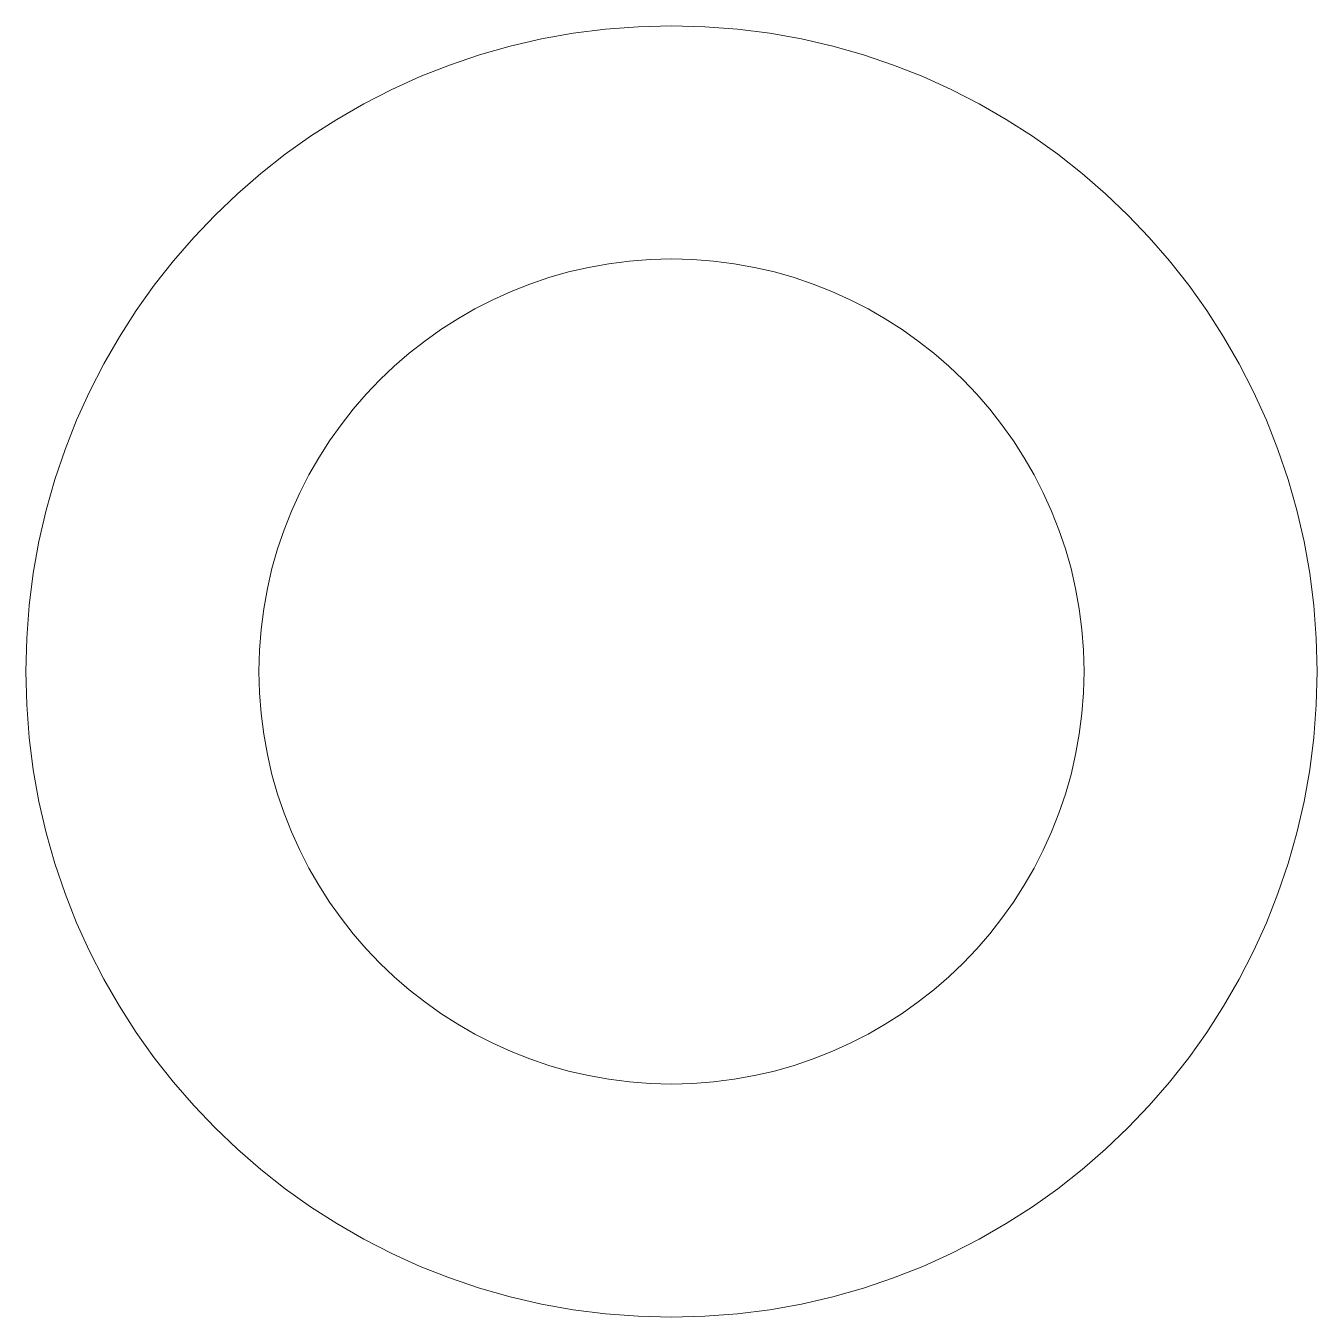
# Model space of a CAD drawing. Header units: centimetres. Extents: x -232 to 19, y -54 to 117.
# Drawn here: x -173.9 to -165.5, y 48.18 to 56.58 of the extents above; entities that cross this region are included whole.
import ezdxf

# ---------------------------------------------------------------- set-up
doc = ezdxf.new("R2010")
doc.units = ezdxf.units.CM
doc.header["$MEASUREMENT"] = 0
doc.layers.add('layer 1', color=7, linetype='Continuous')

msp = doc.modelspace()

# ---------------------------------------------------------------- linework, layer by layer
at = {"layer": 'layer 1', "color": 250, "lineweight": 9}
for points in [[(-165.4981, 52.38126), (-165.4981, 52.38126), (-165.50357, 52.5972), (-165.50357, 52.5972), (-165.50357, 52.5972), (-165.50357, 52.5972), (-165.51981, 52.81033), (-165.51981, 52.81033), (-165.51981, 52.81033), (-165.51981, 52.81033), (-165.54655, 53.02039), (-165.54655, 53.02039), (-165.54655, 53.02039), (-165.54655, 53.02039), (-165.58352, 53.2271), (-165.58352, 53.2271), (-165.58352, 53.2271), (-165.58352, 53.2271), (-165.63046, 53.4302), (-165.63046, 53.4302), (-165.63046, 53.4302), (-165.63046, 53.4302), (-165.6871, 53.62943), (-165.6871, 53.62943), (-165.6871, 53.62943), (-165.6871, 53.62943), (-165.75319, 53.82451), (-165.75319, 53.82451), (-165.75319, 53.82451), (-165.75319, 53.82451), (-165.82845, 54.0152), (-165.82845, 54.0152), (-165.82845, 54.0152), (-165.82845, 54.0152), (-165.91262, 54.20121), (-165.91262, 54.20121), (-165.91262, 54.20121), (-165.91262, 54.20121), (-166.00544, 54.38229), (-166.00544, 54.38229), (-166.00544, 54.38229), (-166.00544, 54.38229), (-166.10664, 54.55817), (-166.10664, 54.55817), (-166.10664, 54.55817), (-166.10664, 54.55817), (-166.21594, 54.72859), (-166.21594, 54.72859), (-166.21594, 54.72859), (-166.21594, 54.72859), (-166.33311, 54.89328), (-166.33311, 54.89328), (-166.33311, 54.89328), (-166.33311, 54.89328), (-166.45785, 55.05197), (-166.45785, 55.05197), (-166.45785, 55.05197), (-166.45785, 55.05197), (-166.58992, 55.20441), (-166.58992, 55.20441), (-166.58992, 55.20441), (-166.58992, 55.20441), (-166.72904, 55.35031), (-166.72904, 55.35031), (-166.72904, 55.35031), (-166.72904, 55.35031), (-166.87495, 55.48943), (-166.87495, 55.48943), (-166.87495, 55.48943), (-166.87495, 55.48943), (-167.02738, 55.6215), (-167.02738, 55.6215), (-167.02738, 55.6215), (-167.02738, 55.6215), (-167.18607, 55.74624), (-167.18607, 55.74624), (-167.18607, 55.74624), (-167.18607, 55.74624), (-167.35076, 55.8634), (-167.35076, 55.8634), (-167.35076, 55.8634), (-167.35076, 55.8634), (-167.52117, 55.97271), (-167.52117, 55.97271), (-167.52117, 55.97271), (-167.52117, 55.97271), (-167.69705, 56.07391), (-167.69705, 56.07391), (-167.69705, 56.07391), (-167.69705, 56.07391), (-167.87814, 56.16673), (-167.87814, 56.16673), (-167.87814, 56.16673), (-167.87814, 56.16673), (-168.06415, 56.2509), (-168.06415, 56.2509), (-168.06415, 56.2509), (-168.06415, 56.2509), (-168.25484, 56.32616), (-168.25484, 56.32616), (-168.25484, 56.32616), (-168.25484, 56.32616), (-168.44992, 56.39225), (-168.44992, 56.39225), (-168.44992, 56.39225), (-168.44992, 56.39225), (-168.64915, 56.44889), (-168.64915, 56.44889), (-168.64915, 56.44889), (-168.64915, 56.44889), (-168.85225, 56.49583), (-168.85225, 56.49583), (-168.85225, 56.49583), (-168.85225, 56.49583), (-169.05896, 56.5328), (-169.05896, 56.5328), (-169.05896, 56.5328), (-169.05896, 56.5328), (-169.26901, 56.55954), (-169.26901, 56.55954), (-169.26901, 56.55954), (-169.26901, 56.55954), (-169.48215, 56.57578), (-169.48215, 56.57578), (-169.48215, 56.57578), (-169.48215, 56.57578), (-169.69809, 56.58125), (-169.69809, 56.58125), (-169.69809, 56.58125), (-169.69809, 56.58125), (-169.91404, 56.57578), (-169.91404, 56.57578), (-169.91404, 56.57578), (-169.91404, 56.57578), (-170.12717, 56.55954), (-170.12717, 56.55954), (-170.12717, 56.55954), (-170.12717, 56.55954), (-170.33723, 56.53281), (-170.33723, 56.53281), (-170.33723, 56.53281), (-170.33723, 56.53281), (-170.54394, 56.49584), (-170.54394, 56.49584), (-170.54394, 56.49584), (-170.54394, 56.49584), (-170.74704, 56.44889), (-170.74704, 56.44889), (-170.74704, 56.44889), (-170.74704, 56.44889), (-170.94626, 56.39224), (-170.94626, 56.39224), (-170.94626, 56.39224), (-170.94626, 56.39224), (-171.14135, 56.32616), (-171.14135, 56.32616), (-171.14135, 56.32616), (-171.14135, 56.32616), (-171.33203, 56.25089), (-171.33203, 56.25089), (-171.33203, 56.25089), (-171.33203, 56.25089), (-171.51804, 56.16673), (-171.51804, 56.16673), (-171.51804, 56.16673), (-171.51804, 56.16673), (-171.69913, 56.07391), (-171.69913, 56.07391), (-171.69913, 56.07391), (-171.69913, 56.07391), (-171.87501, 55.97271), (-171.87501, 55.97271), (-171.87501, 55.97271), (-171.87501, 55.97271), (-172.04543, 55.8634), (-172.04543, 55.8634), (-172.04543, 55.8634), (-172.04543, 55.8634), (-172.21011, 55.74624), (-172.21011, 55.74624), (-172.21011, 55.74624), (-172.21011, 55.74624), (-172.36881, 55.6215), (-172.36881, 55.6215), (-172.36881, 55.6215), (-172.36881, 55.6215), (-172.52124, 55.48943), (-172.52124, 55.48943), (-172.52124, 55.48943), (-172.52124, 55.48943), (-172.66715, 55.35031), (-172.66715, 55.35031), (-172.66715, 55.35031), (-172.66715, 55.35031), (-172.80627, 55.2044), (-172.80627, 55.2044), (-172.80627, 55.2044), (-172.80627, 55.2044), (-172.93833, 55.05197), (-172.93833, 55.05197), (-172.93833, 55.05197), (-172.93833, 55.05197), (-173.06308, 54.89328), (-173.06308, 54.89328), (-173.06308, 54.89328), (-173.06308, 54.89328), (-173.18024, 54.72859), (-173.18024, 54.72859), (-173.18024, 54.72859), (-173.18024, 54.72859), (-173.28955, 54.55818), (-173.28955, 54.55818), (-173.28955, 54.55818), (-173.28955, 54.55818), (-173.39075, 54.3823), (-173.39075, 54.3823), (-173.39075, 54.3823), (-173.39075, 54.3823), (-173.48356, 54.20121), (-173.48356, 54.20121), (-173.48356, 54.20121), (-173.48356, 54.20121), (-173.56774, 54.0152), (-173.56774, 54.0152), (-173.56774, 54.0152), (-173.56774, 54.0152), (-173.643, 53.82452), (-173.643, 53.82452), (-173.643, 53.82452), (-173.643, 53.82452), (-173.70908, 53.62943), (-173.70908, 53.62943), (-173.70908, 53.62943), (-173.70908, 53.62943), (-173.76573, 53.4302), (-173.76573, 53.4302), (-173.76573, 53.4302), (-173.76573, 53.4302), (-173.81267, 53.2271), (-173.81267, 53.2271), (-173.81267, 53.2271), (-173.81267, 53.2271), (-173.84964, 53.02039), (-173.84964, 53.02039), (-173.84964, 53.02039), (-173.84964, 53.02039), (-173.87638, 52.81034), (-173.87638, 52.81034), (-173.87638, 52.81034), (-173.87638, 52.81034), (-173.89262, 52.5972), (-173.89262, 52.5972), (-173.89262, 52.5972), (-173.89262, 52.5972), (-173.89809, 52.38126), (-173.89809, 52.38126), (-173.89809, 52.38126), (-173.89809, 52.38126), (-173.89261, 52.16531), (-173.89261, 52.16531), (-173.89261, 52.16531), (-173.89261, 52.16531), (-173.87638, 51.95218), (-173.87638, 51.95218), (-173.87638, 51.95218), (-173.87638, 51.95218), (-173.84964, 51.74213), (-173.84964, 51.74213), (-173.84964, 51.74213), (-173.84964, 51.74213), (-173.81267, 51.53542), (-173.81267, 51.53542), (-173.81267, 51.53542), (-173.81267, 51.53542), (-173.76573, 51.33231), (-173.76573, 51.33231), (-173.76573, 51.33231), (-173.76573, 51.33231), (-173.70908, 51.13309), (-173.70908, 51.13309), (-173.70908, 51.13309), (-173.70908, 51.13309), (-173.643, 50.938), (-173.643, 50.938), (-173.643, 50.938), (-173.643, 50.938), (-173.56774, 50.74732), (-173.56774, 50.74732), (-173.56774, 50.74732), (-173.56774, 50.74732), (-173.48356, 50.5613), (-173.48356, 50.5613), (-173.48356, 50.5613), (-173.48356, 50.5613), (-173.39075, 50.38022), (-173.39075, 50.38022), (-173.39075, 50.38022), (-173.39075, 50.38022), (-173.28955, 50.20434), (-173.28955, 50.20434), (-173.28955, 50.20434), (-173.28955, 50.20434), (-173.18024, 50.03393), (-173.18024, 50.03393), (-173.18024, 50.03393), (-173.18024, 50.03393), (-173.06308, 49.86924), (-173.06308, 49.86924), (-173.06308, 49.86924), (-173.06308, 49.86924), (-172.93833, 49.71055), (-172.93833, 49.71055), (-172.93833, 49.71055), (-172.93833, 49.71055), (-172.80627, 49.55811), (-172.80627, 49.55811), (-172.80627, 49.55811), (-172.80627, 49.55811), (-172.66715, 49.4122), (-172.66715, 49.4122), (-172.66715, 49.4122), (-172.66715, 49.4122), (-172.52124, 49.27309), (-172.52124, 49.27309), (-172.52124, 49.27309), (-172.52124, 49.27309), (-172.36881, 49.14102), (-172.36881, 49.14102), (-172.36881, 49.14102), (-172.36881, 49.14102), (-172.21012, 49.01628), (-172.21012, 49.01628), (-172.21012, 49.01628), (-172.21012, 49.01628), (-172.04543, 48.89911), (-172.04543, 48.89911), (-172.04543, 48.89911), (-172.04543, 48.89911), (-171.87501, 48.7898), (-171.87501, 48.7898), (-171.87501, 48.7898), (-171.87501, 48.7898), (-171.69913, 48.68861), (-171.69913, 48.68861), (-171.69913, 48.68861), (-171.69913, 48.68861), (-171.51805, 48.59579), (-171.51805, 48.59579), (-171.51805, 48.59579), (-171.51805, 48.59579), (-171.33203, 48.51162), (-171.33203, 48.51162), (-171.33203, 48.51162), (-171.33203, 48.51162), (-171.14135, 48.43636), (-171.14135, 48.43636), (-171.14135, 48.43636), (-171.14135, 48.43636), (-170.94626, 48.37027), (-170.94626, 48.37027), (-170.94626, 48.37027), (-170.94626, 48.37027), (-170.74704, 48.31363), (-170.74704, 48.31363), (-170.74704, 48.31363), (-170.74704, 48.31363), (-170.54394, 48.26668), (-170.54394, 48.26668), (-170.54394, 48.26668), (-170.54394, 48.26668), (-170.33723, 48.22971), (-170.33723, 48.22971), (-170.33723, 48.22971), (-170.33723, 48.22971), (-170.12717, 48.20298), (-170.12717, 48.20298), (-170.12717, 48.20298), (-170.12717, 48.20298), (-169.91404, 48.18674), (-169.91404, 48.18674), (-169.91404, 48.18674), (-169.91404, 48.18674), (-169.69809, 48.18127), (-169.69809, 48.18127), (-169.69809, 48.18127), (-169.69809, 48.18127), (-169.48215, 48.18674), (-169.48215, 48.18674), (-169.48215, 48.18674), (-169.48215, 48.18674), (-169.26901, 48.20298), (-169.26901, 48.20298), (-169.26901, 48.20298), (-169.26901, 48.20298), (-169.05896, 48.22971), (-169.05896, 48.22971), (-169.05896, 48.22971), (-169.05896, 48.22971), (-168.85225, 48.26668), (-168.85225, 48.26668), (-168.85225, 48.26668), (-168.85225, 48.26668), (-168.64915, 48.31363), (-168.64915, 48.31363), (-168.64915, 48.31363), (-168.64915, 48.31363), (-168.44992, 48.37027), (-168.44992, 48.37027), (-168.44992, 48.37027), (-168.44992, 48.37027), (-168.25483, 48.43636), (-168.25483, 48.43636), (-168.25483, 48.43636), (-168.25483, 48.43636), (-168.06415, 48.51162), (-168.06415, 48.51162), (-168.06415, 48.51162), (-168.06415, 48.51162), (-167.87814, 48.59579), (-167.87814, 48.59579), (-167.87814, 48.59579), (-167.87814, 48.59579), (-167.69705, 48.68861), (-167.69705, 48.68861), (-167.69705, 48.68861), (-167.69705, 48.68861), (-167.52118, 48.7898), (-167.52118, 48.7898), (-167.52118, 48.7898), (-167.52118, 48.7898), (-167.35076, 48.89911), (-167.35076, 48.89911), (-167.35076, 48.89911), (-167.35076, 48.89911), (-167.18607, 49.01628), (-167.18607, 49.01628), (-167.18607, 49.01628), (-167.18607, 49.01628), (-167.02738, 49.14102), (-167.02738, 49.14102), (-167.02738, 49.14102), (-167.02738, 49.14102), (-166.87495, 49.27308), (-166.87495, 49.27308), (-166.87495, 49.27308), (-166.87495, 49.27308), (-166.72904, 49.4122), (-166.72904, 49.4122), (-166.72904, 49.4122), (-166.72904, 49.4122), (-166.58992, 49.55811), (-166.58992, 49.55811), (-166.58992, 49.55811), (-166.58992, 49.55811), (-166.45785, 49.71055), (-166.45785, 49.71055), (-166.45785, 49.71055), (-166.45785, 49.71055), (-166.33311, 49.86924), (-166.33311, 49.86924), (-166.33311, 49.86924), (-166.33311, 49.86924), (-166.21595, 50.03393), (-166.21595, 50.03393), (-166.21595, 50.03393), (-166.21595, 50.03393), (-166.10664, 50.20434), (-166.10664, 50.20434), (-166.10664, 50.20434), (-166.10664, 50.20434), (-166.00544, 50.38022), (-166.00544, 50.38022), (-166.00544, 50.38022), (-166.00544, 50.38022), (-165.91262, 50.5613), (-165.91262, 50.5613), (-165.91262, 50.5613), (-165.91262, 50.5613), (-165.82846, 50.74732), (-165.82846, 50.74732), (-165.82846, 50.74732), (-165.82846, 50.74732), (-165.75319, 50.938), (-165.75319, 50.938), (-165.75319, 50.938), (-165.75319, 50.938), (-165.68711, 51.13309), (-165.68711, 51.13309), (-165.68711, 51.13309), (-165.68711, 51.13309), (-165.63046, 51.33232), (-165.63046, 51.33232), (-165.63046, 51.33232), (-165.63046, 51.33232), (-165.58352, 51.53541), (-165.58352, 51.53541), (-165.58352, 51.53541), (-165.58352, 51.53541), (-165.54655, 51.74213), (-165.54655, 51.74213), (-165.54655, 51.74213), (-165.54655, 51.74213), (-165.51981, 51.95218), (-165.51981, 51.95218), (-165.51981, 51.95218), (-165.51981, 51.95218), (-165.50357, 52.16531), (-165.50357, 52.16531), (-165.50357, 52.16531), (-165.50357, 52.16531), (-165.4981, 52.38126), (-165.4981, 52.38126)], [(-167.0148, 52.38126), (-167.0148, 52.38126), (-167.0183, 52.51922), (-167.0183, 52.51922), (-167.0183, 52.51922), (-167.0183, 52.51922), (-167.02867, 52.65539), (-167.02867, 52.65539), (-167.02867, 52.65539), (-167.02867, 52.65539), (-167.04575, 52.78958), (-167.04575, 52.78958), (-167.04575, 52.78958), (-167.04575, 52.78958), (-167.06937, 52.92165), (-167.06937, 52.92165), (-167.06937, 52.92165), (-167.06937, 52.92165), (-167.09937, 53.0514), (-167.09937, 53.0514), (-167.09937, 53.0514), (-167.09937, 53.0514), (-167.13556, 53.17868), (-167.13556, 53.17868), (-167.13556, 53.17868), (-167.13556, 53.17868), (-167.17778, 53.30332), (-167.17778, 53.30332), (-167.17778, 53.30332), (-167.17778, 53.30332), (-167.22586, 53.42514), (-167.22586, 53.42514), (-167.22586, 53.42514), (-167.22586, 53.42514), (-167.27964, 53.54398), (-167.27964, 53.54398), (-167.27964, 53.54398), (-167.27964, 53.54398), (-167.33893, 53.65967), (-167.33893, 53.65967), (-167.33893, 53.65967), (-167.33893, 53.65967), (-167.40359, 53.77204), (-167.40359, 53.77204), (-167.40359, 53.77204), (-167.40359, 53.77204), (-167.47342, 53.88091), (-167.47342, 53.88091), (-167.47342, 53.88091), (-167.47342, 53.88091), (-167.54827, 53.98613), (-167.54827, 53.98613), (-167.54827, 53.98613), (-167.54827, 53.98613), (-167.62797, 54.08751), (-167.62797, 54.08751), (-167.62797, 54.08751), (-167.62797, 54.08751), (-167.71234, 54.1849), (-167.71234, 54.1849), (-167.71234, 54.1849), (-167.71234, 54.1849), (-167.80123, 54.27812), (-167.80123, 54.27812), (-167.80123, 54.27812), (-167.80123, 54.27812), (-167.89445, 54.367), (-167.89445, 54.367), (-167.89445, 54.367), (-167.89445, 54.367), (-167.99183, 54.45137), (-167.99183, 54.45137), (-167.99183, 54.45137), (-167.99183, 54.45137), (-168.09322, 54.53107), (-168.09322, 54.53107), (-168.09322, 54.53107), (-168.09322, 54.53107), (-168.19843, 54.60592), (-168.19843, 54.60592), (-168.19843, 54.60592), (-168.19843, 54.60592), (-168.30731, 54.67575), (-168.30731, 54.67575), (-168.30731, 54.67575), (-168.30731, 54.67575), (-168.41967, 54.7404), (-168.41967, 54.7404), (-168.41967, 54.7404), (-168.41967, 54.7404), (-168.53536, 54.7997), (-168.53536, 54.7997), (-168.53536, 54.7997), (-168.53536, 54.7997), (-168.6542, 54.85348), (-168.6542, 54.85348), (-168.6542, 54.85348), (-168.6542, 54.85348), (-168.77603, 54.90156), (-168.77603, 54.90156), (-168.77603, 54.90156), (-168.77603, 54.90156), (-168.90066, 54.94378), (-168.90066, 54.94378), (-168.90066, 54.94378), (-168.90066, 54.94378), (-169.02795, 54.97997), (-169.02795, 54.97997), (-169.02795, 54.97997), (-169.02795, 54.97997), (-169.1577, 55.00996), (-169.1577, 55.00996), (-169.1577, 55.00996), (-169.1577, 55.00996), (-169.28977, 55.03358), (-169.28977, 55.03358), (-169.28977, 55.03358), (-169.28977, 55.03358), (-169.42396, 55.05066), (-169.42396, 55.05066), (-169.42396, 55.05066), (-169.42396, 55.05066), (-169.56013, 55.06103), (-169.56013, 55.06103), (-169.56013, 55.06103), (-169.56013, 55.06103), (-169.69809, 55.06453), (-169.69809, 55.06453), (-169.69809, 55.06453), (-169.69809, 55.06453), (-169.83606, 55.06103), (-169.83606, 55.06103), (-169.83606, 55.06103), (-169.83606, 55.06103), (-169.97222, 55.05066), (-169.97222, 55.05066), (-169.97222, 55.05066), (-169.97222, 55.05066), (-170.10642, 55.03358), (-170.10642, 55.03358), (-170.10642, 55.03358), (-170.10642, 55.03358), (-170.23848, 55.00996), (-170.23848, 55.00996), (-170.23848, 55.00996), (-170.23848, 55.00996), (-170.36824, 54.97997), (-170.36824, 54.97997), (-170.36824, 54.97997), (-170.36824, 54.97997), (-170.49552, 54.94378), (-170.49552, 54.94378), (-170.49552, 54.94378), (-170.49552, 54.94378), (-170.62016, 54.90156), (-170.62016, 54.90156), (-170.62016, 54.90156), (-170.62016, 54.90156), (-170.74198, 54.85348), (-170.74198, 54.85348), (-170.74198, 54.85348), (-170.74198, 54.85348), (-170.86082, 54.7997), (-170.86082, 54.7997), (-170.86082, 54.7997), (-170.86082, 54.7997), (-170.97651, 54.7404), (-170.97651, 54.7404), (-170.97651, 54.7404), (-170.97651, 54.7404), (-171.08888, 54.67575), (-171.08888, 54.67575), (-171.08888, 54.67575), (-171.08888, 54.67575), (-171.19775, 54.60591), (-171.19775, 54.60591), (-171.19775, 54.60591), (-171.19775, 54.60591), (-171.30296, 54.53107), (-171.30296, 54.53107), (-171.30296, 54.53107), (-171.30296, 54.53107), (-171.40435, 54.45137), (-171.40435, 54.45137), (-171.40435, 54.45137), (-171.40435, 54.45137), (-171.50174, 54.367), (-171.50174, 54.367), (-171.50174, 54.367), (-171.50174, 54.367), (-171.59495, 54.27812), (-171.59495, 54.27812), (-171.59495, 54.27812), (-171.59495, 54.27812), (-171.68383, 54.1849), (-171.68383, 54.1849), (-171.68383, 54.1849), (-171.68383, 54.1849), (-171.7682, 54.08751), (-171.7682, 54.08751), (-171.7682, 54.08751), (-171.7682, 54.08751), (-171.8479, 53.98613), (-171.8479, 53.98613), (-171.8479, 53.98613), (-171.8479, 53.98613), (-171.92275, 53.88091), (-171.92275, 53.88091), (-171.92275, 53.88091), (-171.92275, 53.88091), (-171.99259, 53.77204), (-171.99259, 53.77204), (-171.99259, 53.77204), (-171.99259, 53.77204), (-172.05724, 53.65967), (-172.05724, 53.65967), (-172.05724, 53.65967), (-172.05724, 53.65967), (-172.11654, 53.54398), (-172.11654, 53.54398), (-172.11654, 53.54398), (-172.11654, 53.54398), (-172.17031, 53.42514), (-172.17031, 53.42514), (-172.17031, 53.42514), (-172.17031, 53.42514), (-172.2184, 53.30332), (-172.2184, 53.30332), (-172.2184, 53.30332), (-172.2184, 53.30332), (-172.26062, 53.17868), (-172.26062, 53.17868), (-172.26062, 53.17868), (-172.26062, 53.17868), (-172.29681, 53.0514), (-172.29681, 53.0514), (-172.29681, 53.0514), (-172.29681, 53.0514), (-172.3268, 52.92165), (-172.3268, 52.92165), (-172.3268, 52.92165), (-172.3268, 52.92165), (-172.35042, 52.78958), (-172.35042, 52.78958), (-172.35042, 52.78958), (-172.35042, 52.78958), (-172.3675, 52.65538), (-172.3675, 52.65538), (-172.3675, 52.65538), (-172.3675, 52.65538), (-172.37787, 52.51922), (-172.37787, 52.51922), (-172.37787, 52.51922), (-172.37787, 52.51922), (-172.38137, 52.38126), (-172.38137, 52.38126), (-172.38137, 52.38126), (-172.38137, 52.38126), (-172.37787, 52.24329), (-172.37787, 52.24329), (-172.37787, 52.24329), (-172.37787, 52.24329), (-172.3675, 52.10713), (-172.3675, 52.10713), (-172.3675, 52.10713), (-172.3675, 52.10713), (-172.35041, 51.97293), (-172.35041, 51.97293), (-172.35041, 51.97293), (-172.35041, 51.97293), (-172.3268, 51.84087), (-172.3268, 51.84087), (-172.3268, 51.84087), (-172.3268, 51.84087), (-172.29681, 51.71111), (-172.29681, 51.71111), (-172.29681, 51.71111), (-172.29681, 51.71111), (-172.26062, 51.58383), (-172.26062, 51.58383), (-172.26062, 51.58383), (-172.26062, 51.58383), (-172.2184, 51.45919), (-172.2184, 51.45919), (-172.2184, 51.45919), (-172.2184, 51.45919), (-172.17031, 51.33737), (-172.17031, 51.33737), (-172.17031, 51.33737), (-172.17031, 51.33737), (-172.11654, 51.21853), (-172.11654, 51.21853), (-172.11654, 51.21853), (-172.11654, 51.21853), (-172.05724, 51.10284), (-172.05724, 51.10284), (-172.05724, 51.10284), (-172.05724, 51.10284), (-171.99259, 50.99048), (-171.99259, 50.99048), (-171.99259, 50.99048), (-171.99259, 50.99048), (-171.92276, 50.8816), (-171.92276, 50.8816), (-171.92276, 50.8816), (-171.92276, 50.8816), (-171.8479, 50.77639), (-171.8479, 50.77639), (-171.8479, 50.77639), (-171.8479, 50.77639), (-171.7682, 50.675), (-171.7682, 50.675), (-171.7682, 50.675), (-171.7682, 50.675), (-171.68383, 50.57762), (-171.68383, 50.57762), (-171.68383, 50.57762), (-171.68383, 50.57762), (-171.59495, 50.4844), (-171.59495, 50.4844), (-171.59495, 50.4844), (-171.59495, 50.4844), (-171.50174, 50.39552), (-171.50174, 50.39552), (-171.50174, 50.39552), (-171.50174, 50.39552), (-171.40435, 50.31114), (-171.40435, 50.31114), (-171.40435, 50.31114), (-171.40435, 50.31114), (-171.30296, 50.23145), (-171.30296, 50.23145), (-171.30296, 50.23145), (-171.30296, 50.23145), (-171.19775, 50.15659), (-171.19775, 50.15659), (-171.19775, 50.15659), (-171.19775, 50.15659), (-171.08888, 50.08676), (-171.08888, 50.08676), (-171.08888, 50.08676), (-171.08888, 50.08676), (-170.97651, 50.02211), (-170.97651, 50.02211), (-170.97651, 50.02211), (-170.97651, 50.02211), (-170.86082, 49.96281), (-170.86082, 49.96281), (-170.86082, 49.96281), (-170.86082, 49.96281), (-170.74198, 49.90903), (-170.74198, 49.90903), (-170.74198, 49.90903), (-170.74198, 49.90903), (-170.62016, 49.86095), (-170.62016, 49.86095), (-170.62016, 49.86095), (-170.62016, 49.86095), (-170.49552, 49.81873), (-170.49552, 49.81873), (-170.49552, 49.81873), (-170.49552, 49.81873), (-170.36824, 49.78254), (-170.36824, 49.78254), (-170.36824, 49.78254), (-170.36824, 49.78254), (-170.23848, 49.75255), (-170.23848, 49.75255), (-170.23848, 49.75255), (-170.23848, 49.75255), (-170.10642, 49.72893), (-170.10642, 49.72893), (-170.10642, 49.72893), (-170.10642, 49.72893), (-169.97222, 49.71185), (-169.97222, 49.71185), (-169.97222, 49.71185), (-169.97222, 49.71185), (-169.83606, 49.70148), (-169.83606, 49.70148), (-169.83606, 49.70148), (-169.83606, 49.70148), (-169.69809, 49.69798), (-169.69809, 49.69798), (-169.69809, 49.69798), (-169.69809, 49.69798), (-169.56013, 49.70148), (-169.56013, 49.70148), (-169.56013, 49.70148), (-169.56013, 49.70148), (-169.42396, 49.71185), (-169.42396, 49.71185), (-169.42396, 49.71185), (-169.42396, 49.71185), (-169.28977, 49.72893), (-169.28977, 49.72893), (-169.28977, 49.72893), (-169.28977, 49.72893), (-169.1577, 49.75255), (-169.1577, 49.75255), (-169.1577, 49.75255), (-169.1577, 49.75255), (-169.02795, 49.78254), (-169.02795, 49.78254), (-169.02795, 49.78254), (-169.02795, 49.78254), (-168.90067, 49.81873), (-168.90067, 49.81873), (-168.90067, 49.81873), (-168.90067, 49.81873), (-168.77603, 49.86095), (-168.77603, 49.86095), (-168.77603, 49.86095), (-168.77603, 49.86095), (-168.6542, 49.90903), (-168.6542, 49.90903), (-168.6542, 49.90903), (-168.6542, 49.90903), (-168.53536, 49.96281), (-168.53536, 49.96281), (-168.53536, 49.96281), (-168.53536, 49.96281), (-168.41967, 50.02211), (-168.41967, 50.02211), (-168.41967, 50.02211), (-168.41967, 50.02211), (-168.30731, 50.08676), (-168.30731, 50.08676), (-168.30731, 50.08676), (-168.30731, 50.08676), (-168.19843, 50.15659), (-168.19843, 50.15659), (-168.19843, 50.15659), (-168.19843, 50.15659), (-168.09322, 50.23145), (-168.09322, 50.23145), (-168.09322, 50.23145), (-168.09322, 50.23145), (-167.99183, 50.31114), (-167.99183, 50.31114), (-167.99183, 50.31114), (-167.99183, 50.31114), (-167.89444, 50.39552), (-167.89444, 50.39552), (-167.89444, 50.39552), (-167.89444, 50.39552), (-167.80123, 50.4844), (-167.80123, 50.4844), (-167.80123, 50.4844), (-167.80123, 50.4844), (-167.71235, 50.57761), (-167.71235, 50.57761), (-167.71235, 50.57761), (-167.71235, 50.57761), (-167.62797, 50.675), (-167.62797, 50.675), (-167.62797, 50.675), (-167.62797, 50.675), (-167.54828, 50.77639), (-167.54828, 50.77639), (-167.54828, 50.77639), (-167.54828, 50.77639), (-167.47342, 50.8816), (-167.47342, 50.8816), (-167.47342, 50.8816), (-167.47342, 50.8816), (-167.40359, 50.99047), (-167.40359, 50.99047), (-167.40359, 50.99047), (-167.40359, 50.99047), (-167.33893, 51.10284), (-167.33893, 51.10284), (-167.33893, 51.10284), (-167.33893, 51.10284), (-167.27964, 51.21853), (-167.27964, 51.21853), (-167.27964, 51.21853), (-167.27964, 51.21853), (-167.22586, 51.33737), (-167.22586, 51.33737), (-167.22586, 51.33737), (-167.22586, 51.33737), (-167.17778, 51.45919), (-167.17778, 51.45919), (-167.17778, 51.45919), (-167.17778, 51.45919), (-167.13556, 51.58383), (-167.13556, 51.58383), (-167.13556, 51.58383), (-167.13556, 51.58383), (-167.09937, 51.71111), (-167.09937, 51.71111), (-167.09937, 51.71111), (-167.09937, 51.71111), (-167.06938, 51.84087), (-167.06938, 51.84087), (-167.06938, 51.84087), (-167.06938, 51.84087), (-167.04575, 51.97293), (-167.04575, 51.97293), (-167.04575, 51.97293), (-167.04575, 51.97293), (-167.02867, 52.10713), (-167.02867, 52.10713), (-167.02867, 52.10713), (-167.02867, 52.10713), (-167.0183, 52.24329), (-167.0183, 52.24329), (-167.0183, 52.24329), (-167.0183, 52.24329), (-167.0148, 52.38126), (-167.0148, 52.38126)]]:
    msp.add_open_spline(points, degree=3, knots=[0, 0, 0, 0, 0.0077519, 0.0077519, 0.0077519, 0.0077519, 0.0155039, 0.0155039, 0.0155039, 0.0155039, 0.0232558, 0.0232558, 0.0232558, 0.0232558, 0.0310078, 0.0310078, 0.0310078, 0.0310078, 0.0387597, 0.0387597, 0.0387597, 0.0387597, 0.0465116, 0.0465116, 0.0465116, 0.0465116, 0.0542636, 0.0542636, 0.0542636, 0.0542636, 0.0620155, 0.0620155, 0.0620155, 0.0620155, 0.0697674, 0.0697674, 0.0697674, 0.0697674, 0.0775194, 0.0775194, 0.0775194, 0.0775194, 0.0852713, 0.0852713, 0.0852713, 0.0852713, 0.0930233, 0.0930233, 0.0930233, 0.0930233, 0.1007752, 0.1007752, 0.1007752, 0.1007752, 0.1085271, 0.1085271, 0.1085271, 0.1085271, 0.1162791, 0.1162791, 0.1162791, 0.1162791, 0.124031, 0.124031, 0.124031, 0.124031, 0.1317829, 0.1317829, 0.1317829, 0.1317829, 0.1395349, 0.1395349, 0.1395349, 0.1395349, 0.1472868, 0.1472868, 0.1472868, 0.1472868, 0.1550388, 0.1550388, 0.1550388, 0.1550388, 0.1627907, 0.1627907, 0.1627907, 0.1627907, 0.1705426, 0.1705426, 0.1705426, 0.1705426, 0.1782946, 0.1782946, 0.1782946, 0.1782946, 0.1860465, 0.1860465, 0.1860465, 0.1860465, 0.1937984, 0.1937984, 0.1937984, 0.1937984, 0.2015504, 0.2015504, 0.2015504, 0.2015504, 0.2093023, 0.2093023, 0.2093023, 0.2093023, 0.2170543, 0.2170543, 0.2170543, 0.2170543, 0.2248062, 0.2248062, 0.2248062, 0.2248062, 0.2325581, 0.2325581, 0.2325581, 0.2325581, 0.2403101, 0.2403101, 0.2403101, 0.2403101, 0.248062, 0.248062, 0.248062, 0.248062, 0.255814, 0.255814, 0.255814, 0.255814, 0.2635659, 0.2635659, 0.2635659, 0.2635659, 0.2713178, 0.2713178, 0.2713178, 0.2713178, 0.2790698, 0.2790698, 0.2790698, 0.2790698, 0.2868217, 0.2868217, 0.2868217, 0.2868217, 0.2945736, 0.2945736, 0.2945736, 0.2945736, 0.3023256, 0.3023256, 0.3023256, 0.3023256, 0.3100775, 0.3100775, 0.3100775, 0.3100775, 0.3178295, 0.3178295, 0.3178295, 0.3178295, 0.3255814, 0.3255814, 0.3255814, 0.3255814, 0.3333333, 0.3333333, 0.3333333, 0.3333333, 0.3410853, 0.3410853, 0.3410853, 0.3410853, 0.3488372, 0.3488372, 0.3488372, 0.3488372, 0.3565891, 0.3565891, 0.3565891, 0.3565891, 0.3643411, 0.3643411, 0.3643411, 0.3643411, 0.372093, 0.372093, 0.372093, 0.372093, 0.379845, 0.379845, 0.379845, 0.379845, 0.3875969, 0.3875969, 0.3875969, 0.3875969, 0.3953488, 0.3953488, 0.3953488, 0.3953488, 0.4031008, 0.4031008, 0.4031008, 0.4031008, 0.4108527, 0.4108527, 0.4108527, 0.4108527, 0.4186047, 0.4186047, 0.4186047, 0.4186047, 0.4263566, 0.4263566, 0.4263566, 0.4263566, 0.4341085, 0.4341085, 0.4341085, 0.4341085, 0.4418605, 0.4418605, 0.4418605, 0.4418605, 0.4496124, 0.4496124, 0.4496124, 0.4496124, 0.4573643, 0.4573643, 0.4573643, 0.4573643, 0.4651163, 0.4651163, 0.4651163, 0.4651163, 0.4728682, 0.4728682, 0.4728682, 0.4728682, 0.4806202, 0.4806202, 0.4806202, 0.4806202, 0.4883721, 0.4883721, 0.4883721, 0.4883721, 0.496124, 0.496124, 0.496124, 0.496124, 0.503876, 0.503876, 0.503876, 0.503876, 0.5116279, 0.5116279, 0.5116279, 0.5116279, 0.5193798, 0.5193798, 0.5193798, 0.5193798, 0.5271318, 0.5271318, 0.5271318, 0.5271318, 0.5348837, 0.5348837, 0.5348837, 0.5348837, 0.5426357, 0.5426357, 0.5426357, 0.5426357, 0.5503876, 0.5503876, 0.5503876, 0.5503876, 0.5581395, 0.5581395, 0.5581395, 0.5581395, 0.5658915, 0.5658915, 0.5658915, 0.5658915, 0.5736434, 0.5736434, 0.5736434, 0.5736434, 0.5813953, 0.5813953, 0.5813953, 0.5813953, 0.5891473, 0.5891473, 0.5891473, 0.5891473, 0.5968992, 0.5968992, 0.5968992, 0.5968992, 0.6046512, 0.6046512, 0.6046512, 0.6046512, 0.6124031, 0.6124031, 0.6124031, 0.6124031, 0.620155, 0.620155, 0.620155, 0.620155, 0.627907, 0.627907, 0.627907, 0.627907, 0.6356589, 0.6356589, 0.6356589, 0.6356589, 0.6434109, 0.6434109, 0.6434109, 0.6434109, 0.6511628, 0.6511628, 0.6511628, 0.6511628, 0.6589147, 0.6589147, 0.6589147, 0.6589147, 0.6666667, 0.6666667, 0.6666667, 0.6666667, 0.6744186, 0.6744186, 0.6744186, 0.6744186, 0.6821705, 0.6821705, 0.6821705, 0.6821705, 0.6899225, 0.6899225, 0.6899225, 0.6899225, 0.6976744, 0.6976744, 0.6976744, 0.6976744, 0.7054264, 0.7054264, 0.7054264, 0.7054264, 0.7131783, 0.7131783, 0.7131783, 0.7131783, 0.7209302, 0.7209302, 0.7209302, 0.7209302, 0.7286822, 0.7286822, 0.7286822, 0.7286822, 0.7364341, 0.7364341, 0.7364341, 0.7364341, 0.744186, 0.744186, 0.744186, 0.744186, 0.751938, 0.751938, 0.751938, 0.751938, 0.7596899, 0.7596899, 0.7596899, 0.7596899, 0.7674419, 0.7674419, 0.7674419, 0.7674419, 0.7751938, 0.7751938, 0.7751938, 0.7751938, 0.7829457, 0.7829457, 0.7829457, 0.7829457, 0.7906977, 0.7906977, 0.7906977, 0.7906977, 0.7984496, 0.7984496, 0.7984496, 0.7984496, 0.8062016, 0.8062016, 0.8062016, 0.8062016, 0.8139535, 0.8139535, 0.8139535, 0.8139535, 0.8217054, 0.8217054, 0.8217054, 0.8217054, 0.8294574, 0.8294574, 0.8294574, 0.8294574, 0.8372093, 0.8372093, 0.8372093, 0.8372093, 0.8449612, 0.8449612, 0.8449612, 0.8449612, 0.8527132, 0.8527132, 0.8527132, 0.8527132, 0.8604651, 0.8604651, 0.8604651, 0.8604651, 0.8682171, 0.8682171, 0.8682171, 0.8682171, 0.875969, 0.875969, 0.875969, 0.875969, 0.8837209, 0.8837209, 0.8837209, 0.8837209, 0.8914729, 0.8914729, 0.8914729, 0.8914729, 0.8992248, 0.8992248, 0.8992248, 0.8992248, 0.9069767, 0.9069767, 0.9069767, 0.9069767, 0.9147287, 0.9147287, 0.9147287, 0.9147287, 0.9224806, 0.9224806, 0.9224806, 0.9224806, 0.9302326, 0.9302326, 0.9302326, 0.9302326, 0.9379845, 0.9379845, 0.9379845, 0.9379845, 0.9457364, 0.9457364, 0.9457364, 0.9457364, 0.9534884, 0.9534884, 0.9534884, 0.9534884, 0.9612403, 0.9612403, 0.9612403, 0.9612403, 0.9689922, 0.9689922, 0.9689922, 0.9689922, 0.9767442, 0.9767442, 0.9767442, 0.9767442, 0.9844961, 0.9844961, 0.9844961, 0.9844961, 1, 1, 1, 1], dxfattribs=at)

doc.saveas('drawing.dxf')
